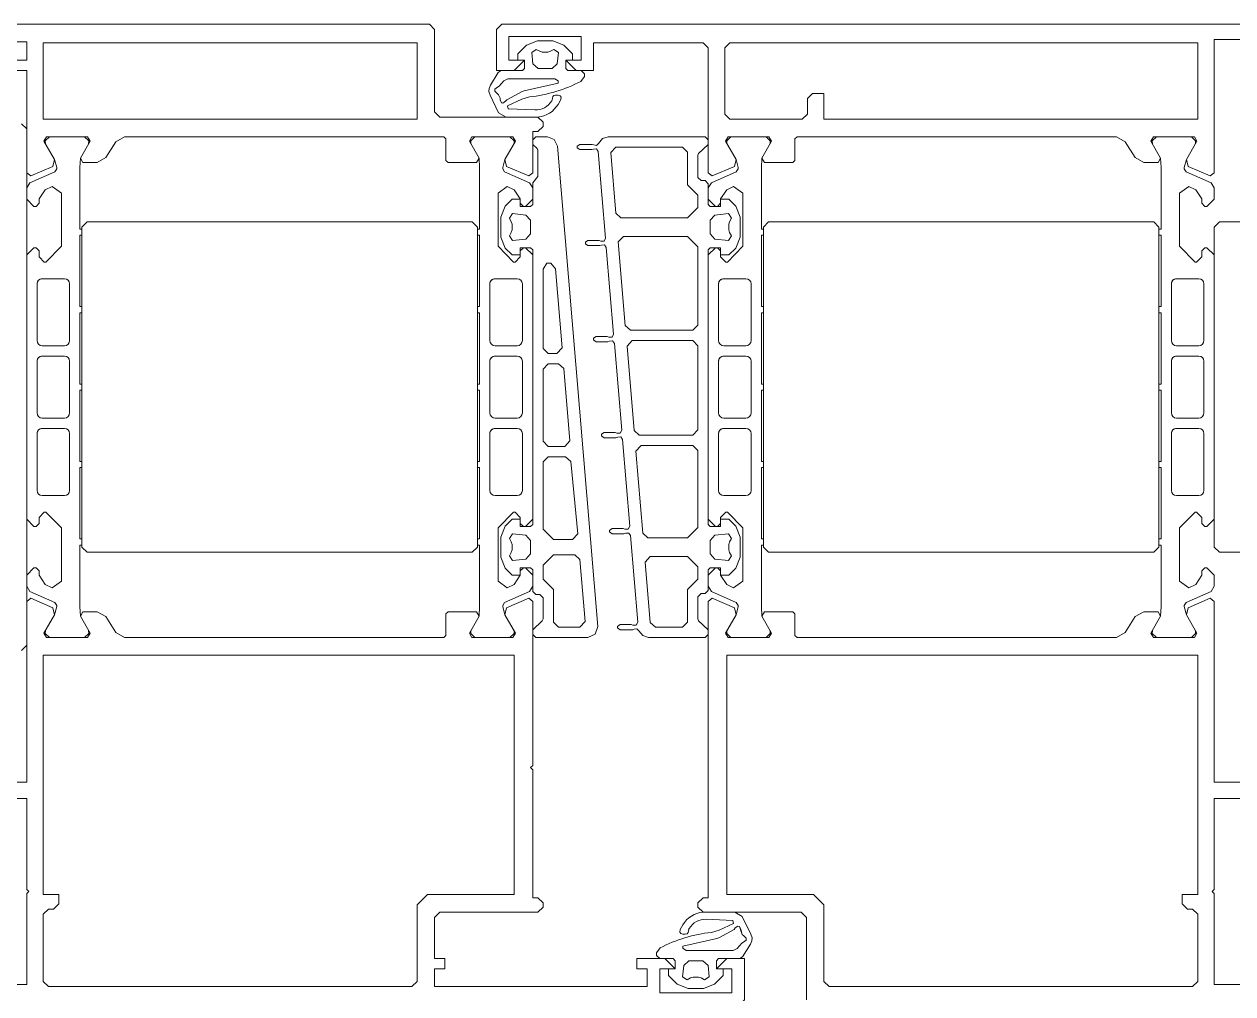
# Model space of a CAD drawing. Header units: metres. Extents: x 50 to 891, y -1294 to 247.
# Drawn here: x 302.116 to 302.702, y -1201.783 to -1201.314 of the extents above; entities that cross this region are included whole.
import ezdxf

# ---------------------------------------------------------------- set-up
doc = ezdxf.new("R2010")
doc.units = ezdxf.units.M
doc.layers.add('G-IMPT', color=8, linetype='Continuous', lineweight=9)
doc.layers.add('ПЛАН', color=8, linetype='Continuous')

# ---------------------------------------------------------------- blocks, each defined once
blk = doc.blocks.new('Aluprof_MB-104-Passive-AERO_E_Alu_Door-Sgl-Inward-Opening_ENG_R-00290rfa - ДНМО 24х11 п-7406279--1В')
at = {"layer": 'G-IMPT'}
for p, q in [((-496, 52.95), (-496.7, 53.65)), ((-479, 52.95), (-478.3, 53.65)), ((-541.35, 50.65), (-543.5, 50.65)), ((-499.65, 50.65), (-497.5, 50.65)), ((-475.35, 50.65), (-477.5, 50.65)), ((-433.65, 50.65), (-431.5, 50.65)), ((-544, 50.15), (-544, 44.65)), ((-540.85, 44.65), (-540.85, 50.15)), ((-500.15, 44.65), (-500.15, 50.15)), ((-497, 50.15), (-497, 44.65)), ((-478, 50.15), (-478, 44.65)), ((-474.85, 44.65), (-474.85, 50.15)), ((-434.15, 44.65), (-434.15, 50.15)), ((-431, 50.15), (-431, 44.65)), ((-543.5, 44.15), (-541.35, 44.15)), ((-497.5, 44.15), (-499.65, 44.15)), ((-477.5, 44.15), (-475.35, 44.15)), ((-431.5, 44.15), (-433.65, 44.15)), ((-544, 42.65), (-544, 37.65)), ((-541.35, 43.15), (-543.5, 43.15)), ((-540.85, 37.65), (-540.85, 42.65)), ((-500.15, 37.65), (-500.15, 42.65)), ((-499.65, 43.15), (-497.5, 43.15)), ((-497, 42.65), (-497, 37.65)), ((-478, 42.65), (-478, 37.65)), ((-475.35, 43.15), (-477.5, 43.15)), ((-474.85, 37.65), (-474.85, 42.65)), ((-434.15, 37.65), (-434.15, 42.65)), ((-433.65, 43.15), (-431.5, 43.15)), ((-431, 42.65), (-431, 37.65)), ((-543.5, 37.15), (-541.35, 37.15)), ((-497.5, 37.15), (-499.65, 37.15)), ((-477.5, 37.15), (-475.35, 37.15)), ((-431.5, 37.15), (-433.65, 37.15)), ((-544, 35.65), (-544, 30.15)), ((-541.35, 36.15), (-543.5, 36.15)), ((-540.85, 30.15), (-540.85, 35.65)), ((-500.15, 30.15), (-500.15, 35.65)), ((-499.65, 36.15), (-497.5, 36.15)), ((-497, 35.65), (-497, 30.15)), ((-478, 35.65), (-478, 30.15)), ((-475.35, 36.15), (-477.5, 36.15)), ((-474.85, 30.15), (-474.85, 35.65)), ((-434.15, 30.15), (-434.15, 35.65)), ((-433.65, 36.15), (-431.5, 36.15)), ((-431, 35.65), (-431, 30.15)), ((-543.5, 29.65), (-541.35, 29.65)), ((-497.5, 29.65), (-499.65, 29.65)), ((-477.5, 29.65), (-475.35, 29.65)), ((-431.5, 29.65), (-433.65, 29.65)), ((-496.7, 26.65), (-496, 27.35)), ((-478.3, 26.65), (-479, 27.35))]:
    blk.add_line(p, q, dxfattribs=at)
at = {"layer": 'G-IMPT', "flags": 128}
for points in [[(-548, 98), (-545, 98), (-545, 89.2), (-544.8, 89), (-545, 88.8), (-545, 80), (-548, 80)], [(-550, 78.4), (-545, 78.4), (-545, 60.91), (-544.62, 60.6), (-542.47, 61.52), (-542.31, 62.19), (-543.33, 63.97), (-543.08, 64.4), (-539.12, 64.4), (-538.87, 63.97), (-539.81, 62.33), (-539.56, 61.9), (-538.19, 61.9), (-537.33, 62.38), (-536.38, 63.92), (-535.53, 64.4), (-504.6, 64.4), (-504.4, 64.2), (-504.4, 62.1), (-504.2, 61.9), (-501.44, 61.9), (-501.19, 62.33), (-502.13, 63.97), (-501.88, 64.4), (-497.92, 64.4), (-497.67, 63.97), (-498.69, 62.19), (-498.53, 61.52), (-496.38, 60.6), (-496, 60.91), (-496, 89.6), (-495.5, 89.6), (-495, 90.1), (-495, 90.5), (-495.5, 91), (-505, 91), (-505.5, 91.5), (-505.5, 99.5)], [(-496.8, 96.5), (-496.8, 95.7), (-497, 95.5), (-499.5, 95.5), (-499.5, 99.5), (-499, 100), (-425, 100)], [(-427, 98), (-430, 98), (-430, 89.2), (-430.2, 89), (-430, 88.8), (-430, 80), (-427, 80)], [(-425, 78.4), (-430, 78.4), (-430, 15.15), (-429.5, 14.65)], [(-429.5, 65.65), (-430, 65.15)], [(-491.8, 95.5), (-492.8, 96.5), (-491.3, 96.5), (-491.3, 98.8), (-498.3, 98.8), (-498.3, 96.5), (-496.8, 96.5), (-497.8, 95.5)], [(-497.44, 96.5), (-497.44, 97.12), (-496.6, 97.96), (-495.54, 98.4), (-494.06, 98.4), (-493, 97.96), (-492.16, 97.12), (-492.16, 96.5)], [(-492.8, 96.5), (-492.8, 95.7), (-492.6, 95.5), (-489.1, 95.5), (-489.1, 96.5), (-490.1, 96.5), (-490.1, 98.2), (-469.5, 98.2), (-469.5, 96.5), (-470.5, 96.5), (-470.5, 95.5), (-469.5, 95.5), (-469.5, 91.5), (-470, 91), (-479.5, 91), (-480, 90.5), (-480, 90.1), (-479.5, 89.6), (-479, 89.6), (-479, 77.2), (-478.8, 77), (-479, 76.8), (-479, 60.91), (-478.62, 60.6), (-476.47, 61.52), (-476.31, 62.19), (-477.33, 63.97), (-477.08, 64.4), (-473.12, 64.4), (-472.87, 63.97), (-473.81, 62.33), (-473.56, 61.9), (-470.8, 61.9), (-470.6, 62.1), (-470.6, 64.2), (-470.4, 64.4), (-439.47, 64.4), (-438.62, 63.92), (-437.67, 62.38), (-436.81, 61.9), (-435.44, 61.9), (-435.19, 62.33), (-436.13, 63.97), (-435.88, 64.4), (-431.92, 64.4), (-431.67, 63.97), (-432.69, 62.19), (-432.53, 61.52), (-430.38, 60.6), (-430, 60.91)], [(-495.5, 91), (-498.56, 91), (-499.3, 91.42), (-500.13, 93.14), (-500.24, 93.47), (-500.22, 93.77), (-500.08, 94.09), (-499.33, 95.31), (-499.05, 95.5)], [(-491.3, 95.5), (-491, 95.2), (-491, 94.93), (-491.33, 94.46)], [(-499.14, 92.68), (-499.02, 92.38), (-498.88, 92.34), (-498.62, 92.53), (-498.51, 92.67), (-497.03, 93.47), (-496.83, 93.54), (-493.55, 94.3), (-493.55, 94.5), (-493.85, 94.7), (-498.41, 94.7), (-498.8, 94.52), (-499.24, 93.99), (-499.4, 93.9), (-499.66, 93.71), (-499.68, 93.51), (-499.45, 93.28), (-499.3, 93.15), (-499.14, 92.68), (-499.16, 92.83)], [(-496.3, 92.96), (-497.06, 92.74), (-498.45, 92.09), (-498.39, 91.8), (-495.8, 91.69)], [(-493.55, 92.23), (-493.29, 92.69), (-493.25, 92.92), (-493.33, 93.05), (-493.55, 93.14), (-493.78, 93.14), (-493.96, 93.09), (-494.05, 92.98), (-494.08, 92.8), (-494.16, 92.58), (-494.1, 92.68)], [(-543.19, 63.72), (-543.2, 64), (-542.8, 64.4)], [(-539.4, 64.4), (-539, 64), (-539.01, 63.72)], [(-501.6, 64.4), (-502, 64), (-501.99, 63.72)], [(-497.81, 63.72), (-497.8, 64), (-498.2, 64.4)], [(-496, 16.2), (-495.7, 15.9), (-486.32, 15.9), (-485.75, 16.08), (-485.38, 16.55), (-485.19, 16.74), (-484.93, 16.7), (-484.77, 16.65), (-483.57, 16.65), (-483.32, 16.82), (-483.32, 16.97), (-483.57, 17.15), (-484.72, 17.15), (-484.89, 17.1), (-485.18, 17.08), (-485.35, 17.32), (-486.06, 25.72), (-485.91, 26.01), (-485.59, 26), (-485.43, 25.95), (-484.35, 25.95), (-484.1, 26.12), (-484.1, 26.27), (-484.35, 26.45), (-485.5, 26.45), (-485.67, 26.4), (-485.96, 26.38), (-486.13, 26.62), (-486.84, 35.02), (-486.69, 35.31), (-486.37, 35.3), (-486.21, 35.25), (-485.13, 35.25), (-484.88, 35.42), (-484.88, 35.57), (-485.13, 35.75), (-486.28, 35.75), (-486.45, 35.7), (-486.74, 35.68), (-486.91, 35.92), (-487.62, 44.32), (-487.47, 44.61), (-487.15, 44.6), (-486.99, 44.55), (-485.91, 44.55), (-485.66, 44.72), (-485.66, 44.87), (-485.91, 45.05), (-487.06, 45.05), (-487.23, 45), (-487.52, 44.98), (-487.69, 45.22), (-488.4, 53.62), (-488.25, 53.91), (-487.93, 53.9), (-487.77, 53.85), (-486.69, 53.85), (-486.44, 54.02), (-486.44, 54.17), (-486.69, 54.35), (-487.84, 54.35), (-488.01, 54.3), (-488.31, 54.28), (-488.47, 54.52), (-489.18, 62.92), (-489.03, 63.21), (-488.71, 63.2), (-488.55, 63.15), (-487.47, 63.15), (-487.22, 63.32), (-487.22, 63.47), (-487.47, 63.65), (-488.69, 63.65), (-488.84, 63.6), (-489.1, 63.57), (-489.28, 63.75), (-489.65, 64.22), (-490.22, 64.4), (-495.7, 64.4), (-496, 64.1)], [(-479, 64.1), (-479.3, 64.4), (-484.33, 64.4), (-485.05, 64.08), (-485.31, 63.32), (-481.41, 16.82), (-481.09, 16.16), (-480.43, 15.9), (-479.3, 15.9), (-479, 16.2)], [(-477.19, 63.72), (-477.2, 64), (-476.8, 64.4)], [(-473.4, 64.4), (-473, 64), (-473.01, 63.72)], [(-435.6, 64.4), (-436, 64), (-435.99, 63.72)], [(-431.81, 63.72), (-431.8, 64), (-432.2, 64.4)], [(-496, 63.65), (-495.07, 62.77), (-495, 62.6), (-495, 60.45), (-495.3, 60.15), (-495.7, 60.15), (-496, 59.85), (-496, 57.85), (-496.2, 57.65), (-497.2, 57.65), (-497.2, 58.35), (-497.99, 58.35), (-498.66, 57.68), (-499.1, 56.62), (-499.1, 54.68), (-498.66, 53.62), (-497.99, 52.95), (-497.2, 52.95), (-497.2, 53.65), (-496.2, 53.65), (-496, 53.45), (-496, 26.85), (-496.2, 26.65), (-497.2, 26.65), (-497.2, 27.35), (-497.99, 27.35), (-498.66, 26.68), (-499.1, 25.62), (-499.1, 23.68), (-498.66, 22.62), (-497.99, 21.95), (-497.2, 21.95), (-497.2, 22.65), (-496.2, 22.65), (-496, 22.45), (-496, 20.45), (-495.7, 20.15), (-495.3, 20.15), (-495, 19.85), (-495, 17.7), (-495.07, 17.53), (-496, 16.65)], [(-479, 16.65), (-479.43, 17.03), (-479.5, 17.2), (-479.5, 19.75), (-479, 20.35), (-479, 22.45), (-478.8, 22.65), (-477.8, 22.65), (-477.8, 21.95), (-477.01, 21.95), (-476.34, 22.62), (-475.9, 23.68), (-475.9, 25.62), (-476.34, 26.68), (-477.01, 27.35), (-477.8, 27.35), (-477.8, 26.65), (-478.8, 26.65), (-479, 26.85), (-479, 53.45), (-478.8, 53.65), (-477.8, 53.65), (-477.8, 52.95), (-477.01, 52.95), (-476.34, 53.62), (-475.9, 54.68), (-475.9, 56.62), (-476.34, 57.68), (-477.01, 58.35), (-477.8, 58.35), (-477.8, 57.65), (-478.8, 57.65), (-479, 57.85), (-479, 59.95), (-479.3, 60.25), (-479.7, 60.25), (-480, 60.55), (-480, 62.6), (-479.93, 62.77), (-479, 63.65)], [(-545, 52.95), (-544.3, 53.65), (-544.1, 53.65), (-543.8, 53.35), (-543.8, 52.77), (-543.3, 52.25), (-543.15, 52.25), (-541.65, 53.79), (-541.65, 58.94), (-542.54, 59.58), (-543.21, 59.27), (-543.8, 58.37), (-543.8, 57.95), (-544.1, 57.65), (-544.3, 57.65), (-545, 58.35), (-545, 59.44), (-544.69, 59.94), (-542.28, 61.01), (-542.1, 61.29), (-542.1, 61.41), (-542.31, 62.19)], [(-539.81, 62.33), (-539.85, 61.41), (-539.85, 55.45), (-539.65, 55.45)], [(-501.19, 62.33), (-501.15, 61.41), (-501.15, 55.45), (-501.35, 55.45)], [(-496.7, 57.65), (-496, 58.35), (-496, 59.44), (-496.31, 59.94), (-498.72, 61.01), (-498.9, 61.29), (-498.9, 61.41), (-498.69, 62.19)], [(-478.3, 57.65), (-479, 58.35), (-479, 59.44), (-478.69, 59.94), (-476.28, 61.01), (-476.1, 61.29), (-476.1, 61.41), (-476.31, 62.19)], [(-473.81, 62.33), (-473.85, 61.41), (-473.85, 55.45), (-473.65, 55.45)], [(-435.19, 62.33), (-435.15, 61.41), (-435.15, 55.45), (-435.35, 55.45)], [(-430, 52.95), (-430.7, 53.65), (-430.9, 53.65), (-431.2, 53.35), (-431.2, 52.77), (-431.7, 52.25), (-431.85, 52.25), (-433.35, 53.79), (-433.35, 58.94), (-432.46, 59.58), (-431.79, 59.27), (-431.2, 58.37), (-431.2, 57.95), (-430.9, 57.65), (-430.7, 57.65), (-430, 58.35), (-430, 59.44), (-430.31, 59.94), (-432.72, 61.01), (-432.9, 61.29), (-432.9, 61.41), (-432.69, 62.19)], [(-496.9, 53.65), (-497.2, 53.35), (-497.2, 52.77), (-497.7, 52.25), (-497.85, 52.25), (-499.35, 53.79), (-499.35, 58.94), (-498.46, 59.58), (-497.79, 59.27), (-497.2, 58.37), (-497.2, 57.95), (-496.9, 57.65)], [(-478.1, 53.65), (-477.8, 53.35), (-477.8, 52.77), (-477.3, 52.25), (-477.15, 52.25), (-475.65, 53.79), (-475.65, 58.94), (-476.54, 59.58), (-477.21, 59.27), (-477.8, 58.37), (-477.8, 57.95), (-478.1, 57.65)], [(-539.65, 54.85), (-539.85, 54.85), (-539.85, 47.95), (-539.65, 47.95)], [(-501.35, 54.85), (-501.15, 54.85), (-501.15, 47.95), (-501.35, 47.95)], [(-473.65, 54.85), (-473.85, 54.85), (-473.85, 47.95), (-473.65, 47.95)], [(-435.35, 54.85), (-435.15, 54.85), (-435.15, 47.95), (-435.35, 47.95)], [(-539.65, 47.35), (-539.85, 47.35), (-539.85, 40.45), (-539.65, 40.45)], [(-501.35, 47.35), (-501.15, 47.35), (-501.15, 40.45), (-501.35, 40.45)], [(-473.65, 47.35), (-473.85, 47.35), (-473.85, 40.45), (-473.65, 40.45)], [(-435.35, 47.35), (-435.15, 47.35), (-435.15, 40.45), (-435.35, 40.45)], [(-539.65, 39.85), (-539.85, 39.85), (-539.85, 32.95), (-539.65, 32.95)], [(-501.35, 39.85), (-501.15, 39.85), (-501.15, 32.95), (-501.35, 32.95)], [(-473.65, 39.85), (-473.85, 39.85), (-473.85, 32.95), (-473.65, 32.95)], [(-435.35, 39.85), (-435.15, 39.85), (-435.15, 32.95), (-435.35, 32.95)], [(-539.65, 32.35), (-539.85, 32.35), (-539.85, 25.45), (-539.65, 25.45)], [(-501.35, 32.35), (-501.15, 32.35), (-501.15, 25.45), (-501.35, 25.45)], [(-473.65, 32.35), (-473.85, 32.35), (-473.85, 25.45), (-473.65, 25.45)], [(-435.35, 32.35), (-435.15, 32.35), (-435.15, 25.45), (-435.35, 25.45)], [(-542.31, 18.11), (-542.1, 18.89), (-542.1, 19.01), (-542.28, 19.29), (-544.69, 20.36), (-545, 20.86), (-545, 21.95), (-544.3, 22.65), (-544.1, 22.65), (-543.8, 22.35), (-543.8, 21.93), (-543.21, 21.03), (-542.54, 20.72), (-541.65, 21.36), (-541.65, 26.51), (-543.15, 28.05), (-543.3, 28.05), (-543.8, 27.53), (-543.8, 26.95), (-544.1, 26.65), (-544.3, 26.65), (-545, 27.35)], [(-496.9, 22.65), (-497.2, 22.35), (-497.2, 21.93), (-497.79, 21.03), (-498.46, 20.72), (-499.35, 21.36), (-499.35, 26.51), (-497.85, 28.05), (-497.7, 28.05), (-497.2, 27.53), (-497.2, 26.95), (-496.9, 26.65)], [(-478.1, 22.65), (-477.8, 22.35), (-477.8, 21.93), (-477.21, 21.03), (-476.54, 20.72), (-475.65, 21.36), (-475.65, 26.51), (-477.15, 28.05), (-477.3, 28.05), (-477.8, 27.53), (-477.8, 26.95), (-478.1, 26.65)], [(-432.69, 18.11), (-432.9, 18.89), (-432.9, 19.01), (-432.72, 19.29), (-430.31, 20.36), (-430, 20.86), (-430, 21.95), (-430.7, 22.65), (-430.9, 22.65), (-431.2, 22.35), (-431.2, 21.93), (-431.79, 21.03), (-432.46, 20.72), (-433.35, 21.36), (-433.35, 26.51), (-431.85, 28.05), (-431.7, 28.05), (-431.2, 27.53), (-431.2, 26.95), (-430.9, 26.65), (-430.7, 26.65), (-430, 27.35)], [(-539.65, 24.85), (-539.85, 24.85), (-539.85, 18.89), (-539.81, 17.97)], [(-501.35, 24.85), (-501.15, 24.85), (-501.15, 18.89), (-501.19, 17.97)], [(-473.65, 24.85), (-473.85, 24.85), (-473.85, 18.89), (-473.81, 17.97)], [(-435.35, 24.85), (-435.15, 24.85), (-435.15, 18.89), (-435.19, 17.97)], [(-498.69, 18.11), (-498.9, 18.89), (-498.9, 19.01), (-498.72, 19.29), (-496.31, 20.36), (-496, 20.86), (-496, 21.95), (-496.7, 22.65)], [(-476.31, 18.11), (-476.1, 18.89), (-476.1, 19.01), (-476.28, 19.29), (-478.69, 20.36), (-479, 20.86), (-479, 21.95), (-478.3, 22.65)], [(-482.2, 8.5), (-482.2, 9.3), (-482.4, 9.5), (-484.9, 9.5), (-484.9, 6.8), (-495.5, 6.8), (-496, 7.3), (-496, 19.39), (-496.38, 19.7), (-498.53, 18.78), (-498.69, 18.11), (-497.67, 16.33), (-497.92, 15.9), (-501.88, 15.9), (-502.13, 16.33), (-501.19, 17.97), (-501.44, 18.4), (-504.2, 18.4), (-504.4, 18.2), (-504.4, 16.1), (-504.6, 15.9), (-535.53, 15.9), (-536.38, 16.38), (-537.33, 17.92), (-538.19, 18.4), (-539.56, 18.4), (-539.81, 17.97), (-538.87, 16.33), (-539.12, 15.9), (-543.08, 15.9), (-543.33, 16.33), (-542.31, 18.11), (-542.47, 18.78), (-544.62, 19.7), (-545, 19.39), (-545, 6.5), (-548, 6.5)], [(-550, 5), (-476, 5), (-475.5, 5.5), (-475.5, 9.5), (-478, 9.5), (-478.2, 9.3), (-478.2, 8.5)], [(-404.4, 6.7), (-430, 6.7), (-430, 8.5), (-429, 8.5)], [(-429, 9.5), (-430, 9.5), (-430, 19.39), (-430.38, 19.7), (-432.53, 18.78), (-432.69, 18.11), (-431.67, 16.33), (-431.92, 15.9), (-435.88, 15.9), (-436.13, 16.33), (-435.19, 17.97), (-435.44, 18.4), (-436.81, 18.4), (-437.67, 17.92), (-438.62, 16.38), (-439.47, 15.9), (-470.4, 15.9), (-470.6, 16.1), (-470.6, 18.2), (-470.8, 18.4), (-473.56, 18.4), (-473.81, 17.97), (-472.87, 16.33), (-473.12, 15.9), (-477.08, 15.9), (-477.33, 16.33), (-476.31, 18.11), (-476.47, 18.78), (-478.62, 19.7), (-479, 19.39), (-479, 15.4), (-479.5, 15.4), (-480, 14.9), (-480, 14.5), (-479.5, 14), (-470, 14), (-469.5, 13.5), (-469.5, 5.5), (-469, 5), (-395.5, 5)], [(-542.8, 15.9), (-543.2, 16.3), (-543.19, 16.58)], [(-539.01, 16.58), (-539, 16.3), (-539.4, 15.9)], [(-501.99, 16.58), (-502, 16.3), (-501.6, 15.9)], [(-498.2, 15.9), (-497.8, 16.3), (-497.81, 16.58)], [(-476.8, 15.9), (-477.2, 16.3), (-477.19, 16.58)], [(-473.01, 16.58), (-473, 16.3), (-473.4, 15.9)], [(-435.99, 16.58), (-436, 16.3), (-435.6, 15.9)], [(-432.2, 15.9), (-431.8, 16.3), (-431.81, 16.58)], [(-479.5, 14), (-476.44, 14), (-475.7, 13.58), (-474.87, 11.86), (-474.76, 11.53), (-474.78, 11.23), (-474.92, 10.91), (-475.67, 9.69), (-475.95, 9.5)], [(-478.7, 12.04), (-477.94, 12.26), (-476.55, 12.91), (-476.61, 13.2), (-479.2, 13.31)], [(-480.84, 12.42), (-480.9, 12.32), (-480.92, 12.2), (-480.95, 12.02), (-481.04, 11.91), (-481.22, 11.86), (-481.45, 11.86), (-481.67, 11.95), (-481.75, 12.08), (-481.71, 12.31), (-481.45, 12.77)], [(-483.7, 9.5), (-484, 9.8), (-484, 10.07), (-483.67, 10.54)], [(-477.2, 9.5), (-478.2, 8.5), (-476.7, 8.5), (-476.7, 6.2), (-483.7, 6.2), (-483.7, 8.5), (-482.2, 8.5), (-483.2, 9.5)], [(-477.56, 8.5), (-477.56, 7.88), (-478.4, 7.04), (-479.46, 6.6), (-480.94, 6.6), (-482, 7.04), (-482.84, 7.88), (-482.84, 8.5)]]:
    blk.add_lwpolyline(points, dxfattribs=at)
for points in [[(-507.2, 97.7), (-507.2, 90.3), (-506.2, 89.3), (-497.8, 89.3), (-497.8, 66.1), (-543.4, 66.1), (-543.4, 89.3), (-541.9, 89.3), (-541.9, 90.2), (-542.4, 90.7), (-542.9, 90.7), (-543.4, 91.2), (-543.4, 97.7), (-542.9, 98.2), (-507.7, 98.2)], [(-495.48, 95.7), (-495.98, 96.15), (-496.1, 97.27), (-495.65, 97.56), (-495.32, 97.37), (-495.07, 97.3), (-494.53, 97.3), (-494.28, 97.37), (-493.95, 97.56), (-493.5, 97.27), (-493.62, 96.15), (-494.12, 95.7)], [(-467.8, 97.7), (-467.8, 90.3), (-468.8, 89.3), (-477.2, 89.3), (-477.2, 66.1), (-431.6, 66.1), (-431.6, 89.3), (-433.1, 89.3), (-433.1, 90.2), (-432.6, 90.7), (-432.1, 90.7), (-431.6, 91.2), (-431.6, 97.7), (-432.1, 98.2), (-467.3, 98.2)], [(-493.5, 63.4), (-494, 62.9), (-494, 59.75), (-495, 58.75), (-495, 57.55), (-494, 56.55), (-490.39, 56.55), (-489.89, 57.09), (-490.39, 62.94), (-490.88, 63.4)], [(-481, 56.4), (-480, 57.4), (-480, 58.75), (-481, 59.75), (-481, 62.9), (-481.5, 63.4), (-483.57, 63.4), (-484.07, 62.86), (-483.56, 56.86), (-483.07, 56.4)], [(-496.2, 56.31), (-496.65, 56.81), (-497.97, 56.95), (-498.26, 56.5), (-498.07, 56.17), (-498, 55.92), (-498, 55.38), (-498.07, 55.13), (-498.26, 54.8), (-497.97, 54.35), (-496.65, 54.49), (-496.2, 54.99)], [(-478.8, 56.31), (-478.35, 56.81), (-477.03, 56.95), (-476.74, 56.5), (-476.93, 56.17), (-477, 55.92), (-477, 55.38), (-476.93, 55.13), (-476.74, 54.8), (-477.03, 54.35), (-478.35, 54.49), (-478.8, 54.99)], [(-549.5, 24.15), (-545.5, 24.15), (-545, 24.65), (-545, 55.65), (-545.5, 56.15), (-549.5, 56.15), (-550, 55.65), (-550, 24.65)], [(-501.85, 56.15), (-539.15, 56.15), (-539.65, 55.65), (-539.65, 24.65), (-539.15, 24.15), (-501.85, 24.15), (-501.35, 24.65), (-501.35, 55.65)], [(-473.15, 24.15), (-435.85, 24.15), (-435.35, 24.65), (-435.35, 55.65), (-435.85, 56.15), (-473.15, 56.15), (-473.65, 55.65), (-473.65, 24.65)], [(-494, 54.75), (-495, 53.75), (-495, 46.3), (-494.5, 45.8), (-489.49, 45.8), (-488.99, 46.34), (-489.66, 54.29), (-490.16, 54.75)], [(-480.5, 46.9), (-480, 47.4), (-480, 53.9), (-481, 54.9), (-482.86, 54.9), (-483.36, 54.36), (-482.68, 47.36), (-482.18, 46.9)], [(-480.5, 37.9), (-480, 38.4), (-480, 45.4), (-480.5, 45.9), (-482.1, 45.9), (-482.6, 45.36), (-482.01, 38.36), (-481.51, 37.9)], [(-494.5, 44.8), (-495, 44.3), (-495, 36.15), (-494.5, 35.65), (-488.64, 35.65), (-488.14, 36.19), (-488.82, 44.34), (-489.32, 44.8)], [(-480.77, 28.13), (-480.37, 28.13), (-480, 28.73), (-480, 36.4), (-480.5, 36.9), (-481.34, 36.9), (-481.84, 36.36), (-481.2, 28.68)], [(-494.5, 34.65), (-495, 34.15), (-495, 26.55), (-494, 25.55), (-487.79, 25.55), (-487.29, 26.09), (-487.97, 34.19), (-488.47, 34.65)], [(-496.2, 23.99), (-496.65, 23.49), (-497.97, 23.35), (-498.26, 23.8), (-498.07, 24.13), (-498, 24.38), (-498, 24.92), (-498.07, 25.17), (-498.26, 25.5), (-497.97, 25.95), (-496.65, 25.81), (-496.2, 25.31)], [(-478.8, 23.99), (-478.35, 23.49), (-477.03, 23.35), (-476.74, 23.8), (-476.93, 24.13), (-477, 24.38), (-477, 24.92), (-476.93, 25.17), (-476.74, 25.5), (-477.03, 25.95), (-478.35, 25.81), (-478.8, 25.31)], [(-494, 23.75), (-495, 22.75), (-495, 21.55), (-494, 20.55), (-494, 17.4), (-493.5, 16.9), (-487.06, 16.9), (-486.56, 17.44), (-487.06, 23.29), (-487.55, 23.75)], [(-498.1, 6.8), (-543.4, 6.8), (-543.4, 14.2), (-507.2, 14.2), (-507.2, 11.7), (-506.1, 11.7), (-505.6, 12.2), (-505.6, 13.7), (-505.1, 14.2), (-498.1, 14.2), (-497.6, 13.7), (-497.6, 7.3)], [(-431.6, 6.8), (-467.8, 6.8), (-467.8, 14.2), (-431.6, 14.2)], [(-475.86, 12.32), (-475.84, 12.17), (-475.7, 11.85), (-475.55, 11.72), (-475.32, 11.49), (-475.34, 11.29), (-475.6, 11.1), (-475.76, 11.01), (-476.2, 10.48), (-476.59, 10.3), (-481.15, 10.3), (-481.45, 10.5), (-481.45, 10.7), (-478.17, 11.46), (-477.97, 11.53), (-476.49, 12.33), (-476.38, 12.47), (-476.12, 12.66), (-475.98, 12.62)], [(-479.52, 9.3), (-479.02, 8.85), (-478.9, 7.73), (-479.35, 7.44), (-479.68, 7.63), (-479.93, 7.7), (-480.47, 7.7), (-480.72, 7.63), (-481.05, 7.44), (-481.5, 7.73), (-481.38, 8.85), (-480.88, 9.3)]]:
    blk.add_lwpolyline(points, close=True, dxfattribs=at)
at = {"layer": 'G-IMPT'}
for centre, radius, start, end in [((-497.86, 107.04), 14.17, 276.3166, 297.4274), ((-495.72, 93.49), 1.8, 267.4287, 329.9287), ((-495.72, 93.51), 2.52, 275.1129, 329.6239), ((-543.5, 50.15), 0.5, 90, 180), ((-541.35, 50.15), 0.5, 0, 90), ((-499.65, 50.15), 0.5, 90, 180), ((-497.5, 50.15), 0.5, 0, 90), ((-477.5, 50.15), 0.5, 90, 180), ((-475.35, 50.15), 0.5, 360, 90), ((-433.65, 50.15), 0.5, 90, 180), ((-431.5, 50.15), 0.5, 360, 90), ((-543.5, 44.65), 0.5, 180, 270), ((-541.35, 44.65), 0.5, 270, 0), ((-499.65, 44.65), 0.5, 180, 270), ((-497.5, 44.65), 0.5, 270, 0), ((-477.5, 44.65), 0.5, 180, 270), ((-475.35, 44.65), 0.5, 270, 360), ((-433.65, 44.65), 0.5, 180, 270), ((-431.5, 44.65), 0.5, 270, 360), ((-543.5, 42.65), 0.5, 90, 180), ((-541.35, 42.65), 0.5, 0, 90), ((-499.65, 42.65), 0.5, 90, 180), ((-497.5, 42.65), 0.5, 0, 90), ((-477.5, 42.65), 0.5, 90, 180), ((-475.35, 42.65), 0.5, 0, 90), ((-433.65, 42.65), 0.5, 90, 180), ((-431.5, 42.65), 0.5, 0, 90), ((-543.5, 37.65), 0.5, 180, 270), ((-541.35, 37.65), 0.5, 270, 360), ((-499.65, 37.65), 0.5, 180, 270), ((-497.5, 37.65), 0.5, 270, 360), ((-477.5, 37.65), 0.5, 180, 270), ((-475.35, 37.65), 0.5, 270, 0), ((-433.65, 37.65), 0.5, 180, 270), ((-431.5, 37.65), 0.5, 270, 0), ((-543.5, 35.65), 0.5, 90, 180), ((-541.35, 35.65), 0.5, 360, 90), ((-499.65, 35.65), 0.5, 90, 180), ((-497.5, 35.65), 0.5, 0, 90), ((-477.5, 35.65), 0.5, 90, 180), ((-475.35, 35.65), 0.5, 0, 90), ((-433.65, 35.65), 0.5, 90, 180), ((-431.5, 35.65), 0.5, 0, 90), ((-543.5, 30.15), 0.5, 180, 270), ((-541.35, 30.15), 0.5, 270, 0), ((-499.65, 30.15), 0.5, 180, 270), ((-497.5, 30.15), 0.5, 270, 360), ((-477.5, 30.15), 0.5, 180, 270), ((-475.35, 30.15), 0.5, 270, 0), ((-433.65, 30.15), 0.5, 180, 270), ((-431.5, 30.15), 0.5, 270, 0), ((-479.28, 11.49), 2.52, 95.1129, 149.6239), ((-479.28, 11.51), 1.8, 87.4287, 149.9287), ((-477.14, -2.04), 14.17, 96.3166, 117.4274)]:
    blk.add_arc(centre, radius, start, end, dxfattribs=at)
blk = doc.blocks.new('Aluprof_MB-104-Passive-AERO_E_Alu_Door-Sgl-Inward-Opening_ENG_R-00290rfa - ДНМО 24х11 п-7406279--1Г')
at = {"layer": 'G-IMPT'}
for p, q in [((-496, 52.95), (-496.7, 53.65)), ((-479, 52.95), (-478.3, 53.65)), ((-541.35, 50.65), (-543.5, 50.65)), ((-499.65, 50.65), (-497.5, 50.65)), ((-475.35, 50.65), (-477.5, 50.65)), ((-433.65, 50.65), (-431.5, 50.65)), ((-544, 50.15), (-544, 44.65)), ((-540.85, 44.65), (-540.85, 50.15)), ((-500.15, 44.65), (-500.15, 50.15)), ((-497, 50.15), (-497, 44.65)), ((-478, 50.15), (-478, 44.65)), ((-474.85, 44.65), (-474.85, 50.15)), ((-434.15, 44.65), (-434.15, 50.15)), ((-431, 50.15), (-431, 44.65)), ((-543.5, 44.15), (-541.35, 44.15)), ((-497.5, 44.15), (-499.65, 44.15)), ((-477.5, 44.15), (-475.35, 44.15)), ((-431.5, 44.15), (-433.65, 44.15)), ((-544, 42.65), (-544, 37.65)), ((-541.35, 43.15), (-543.5, 43.15)), ((-540.85, 37.65), (-540.85, 42.65)), ((-500.15, 37.65), (-500.15, 42.65)), ((-499.65, 43.15), (-497.5, 43.15)), ((-497, 42.65), (-497, 37.65)), ((-478, 42.65), (-478, 37.65)), ((-475.35, 43.15), (-477.5, 43.15)), ((-474.85, 37.65), (-474.85, 42.65)), ((-434.15, 37.65), (-434.15, 42.65)), ((-433.65, 43.15), (-431.5, 43.15)), ((-431, 42.65), (-431, 37.65)), ((-543.5, 37.15), (-541.35, 37.15)), ((-497.5, 37.15), (-499.65, 37.15)), ((-477.5, 37.15), (-475.35, 37.15)), ((-431.5, 37.15), (-433.65, 37.15)), ((-544, 35.65), (-544, 30.15)), ((-541.35, 36.15), (-543.5, 36.15)), ((-540.85, 30.15), (-540.85, 35.65)), ((-500.15, 30.15), (-500.15, 35.65)), ((-499.65, 36.15), (-497.5, 36.15)), ((-497, 35.65), (-497, 30.15)), ((-478, 35.65), (-478, 30.15)), ((-475.35, 36.15), (-477.5, 36.15)), ((-474.85, 30.15), (-474.85, 35.65)), ((-434.15, 30.15), (-434.15, 35.65)), ((-433.65, 36.15), (-431.5, 36.15)), ((-431, 35.65), (-431, 30.15)), ((-543.5, 29.65), (-541.35, 29.65)), ((-497.5, 29.65), (-499.65, 29.65)), ((-477.5, 29.65), (-475.35, 29.65)), ((-431.5, 29.65), (-433.65, 29.65)), ((-496.7, 26.65), (-496, 27.35)), ((-478.3, 26.65), (-479, 27.35))]:
    blk.add_line(p, q, dxfattribs=at)
at = {"layer": 'G-IMPT', "flags": 128}
for points in [[(-548, 98), (-545, 98), (-545, 89.2), (-544.8, 89), (-545, 88.8), (-545, 80), (-548, 80)], [(-550, 78.4), (-545, 78.4), (-545, 60.91), (-544.62, 60.6), (-542.47, 61.52), (-542.31, 62.19), (-543.33, 63.97), (-543.08, 64.4), (-539.12, 64.4), (-538.87, 63.97), (-539.81, 62.33), (-539.56, 61.9), (-538.19, 61.9), (-537.33, 62.38), (-536.38, 63.92), (-535.53, 64.4), (-504.6, 64.4), (-504.4, 64.2), (-504.4, 62.1), (-504.2, 61.9), (-501.44, 61.9), (-501.19, 62.33), (-502.13, 63.97), (-501.88, 64.4), (-497.92, 64.4), (-497.67, 63.97), (-498.69, 62.19), (-498.53, 61.52), (-496.38, 60.6), (-496, 60.91), (-496, 89.6), (-495.5, 89.6), (-495, 90.1), (-495, 90.5), (-495.5, 91), (-505, 91), (-505.5, 91.5), (-505.5, 99.5)], [(-496.8, 96.5), (-496.8, 95.7), (-497, 95.5), (-499.5, 95.5), (-499.5, 99.5), (-499, 100), (-425, 100)], [(-427, 98), (-430, 98), (-430, 89.2), (-430.2, 89), (-430, 88.8), (-430, 80), (-427, 80)], [(-425, 78.4), (-430, 78.4), (-430, 15.15), (-429.5, 14.65)], [(-429.5, 65.65), (-430, 65.15)], [(-491.8, 95.5), (-492.8, 96.5), (-491.3, 96.5), (-491.3, 98.8), (-498.3, 98.8), (-498.3, 96.5), (-496.8, 96.5), (-497.8, 95.5)], [(-497.44, 96.5), (-497.44, 97.12), (-496.6, 97.96), (-495.54, 98.4), (-494.06, 98.4), (-493, 97.96), (-492.16, 97.12), (-492.16, 96.5)], [(-492.8, 96.5), (-492.8, 95.7), (-492.6, 95.5), (-489.1, 95.5), (-489.1, 96.5), (-490.1, 96.5), (-490.1, 98.2), (-469.5, 98.2), (-469.5, 96.5), (-470.5, 96.5), (-470.5, 95.5), (-469.5, 95.5), (-469.5, 91.5), (-470, 91), (-479.5, 91), (-480, 90.5), (-480, 90.1), (-479.5, 89.6), (-479, 89.6), (-479, 77.2), (-478.8, 77), (-479, 76.8), (-479, 60.91), (-478.62, 60.6), (-476.47, 61.52), (-476.31, 62.19), (-477.33, 63.97), (-477.08, 64.4), (-473.12, 64.4), (-472.87, 63.97), (-473.81, 62.33), (-473.56, 61.9), (-470.8, 61.9), (-470.6, 62.1), (-470.6, 64.2), (-470.4, 64.4), (-439.47, 64.4), (-438.62, 63.92), (-437.67, 62.38), (-436.81, 61.9), (-435.44, 61.9), (-435.19, 62.33), (-436.13, 63.97), (-435.88, 64.4), (-431.92, 64.4), (-431.67, 63.97), (-432.69, 62.19), (-432.53, 61.52), (-430.38, 60.6), (-430, 60.91)], [(-495.5, 91), (-498.56, 91), (-499.3, 91.42), (-500.13, 93.14), (-500.24, 93.47), (-500.22, 93.77), (-500.08, 94.09), (-499.33, 95.31), (-499.05, 95.5)], [(-491.3, 95.5), (-491, 95.2), (-491, 94.93), (-491.33, 94.46)], [(-499.14, 92.68), (-499.02, 92.38), (-498.88, 92.34), (-498.62, 92.53), (-498.51, 92.67), (-497.03, 93.47), (-496.83, 93.54), (-493.55, 94.3), (-493.55, 94.5), (-493.85, 94.7), (-498.41, 94.7), (-498.8, 94.52), (-499.24, 93.99), (-499.4, 93.9), (-499.66, 93.71), (-499.68, 93.51), (-499.45, 93.28), (-499.3, 93.15), (-499.14, 92.68), (-499.16, 92.83)], [(-496.3, 92.96), (-497.06, 92.74), (-498.45, 92.09), (-498.39, 91.8), (-495.8, 91.69)], [(-493.55, 92.23), (-493.29, 92.69), (-493.25, 92.92), (-493.33, 93.05), (-493.55, 93.14), (-493.78, 93.14), (-493.96, 93.09), (-494.05, 92.98), (-494.08, 92.8), (-494.16, 92.58), (-494.1, 92.68)], [(-543.19, 63.72), (-543.2, 64), (-542.8, 64.4)], [(-539.4, 64.4), (-539, 64), (-539.01, 63.72)], [(-501.6, 64.4), (-502, 64), (-501.99, 63.72)], [(-497.81, 63.72), (-497.8, 64), (-498.2, 64.4)], [(-496, 16.2), (-495.7, 15.9), (-486.32, 15.9), (-485.75, 16.08), (-485.38, 16.55), (-485.19, 16.74), (-484.93, 16.7), (-484.77, 16.65), (-483.57, 16.65), (-483.32, 16.82), (-483.32, 16.97), (-483.57, 17.15), (-484.72, 17.15), (-484.89, 17.1), (-485.18, 17.08), (-485.35, 17.32), (-486.06, 25.72), (-485.91, 26.01), (-485.59, 26), (-485.43, 25.95), (-484.35, 25.95), (-484.1, 26.12), (-484.1, 26.27), (-484.35, 26.45), (-485.5, 26.45), (-485.67, 26.4), (-485.96, 26.38), (-486.13, 26.62), (-486.84, 35.02), (-486.69, 35.31), (-486.37, 35.3), (-486.21, 35.25), (-485.13, 35.25), (-484.88, 35.42), (-484.88, 35.57), (-485.13, 35.75), (-486.28, 35.75), (-486.45, 35.7), (-486.74, 35.68), (-486.91, 35.92), (-487.62, 44.32), (-487.47, 44.61), (-487.15, 44.6), (-486.99, 44.55), (-485.91, 44.55), (-485.66, 44.72), (-485.66, 44.87), (-485.91, 45.05), (-487.06, 45.05), (-487.23, 45), (-487.52, 44.98), (-487.69, 45.22), (-488.4, 53.62), (-488.25, 53.91), (-487.93, 53.9), (-487.77, 53.85), (-486.69, 53.85), (-486.44, 54.02), (-486.44, 54.17), (-486.69, 54.35), (-487.84, 54.35), (-488.01, 54.3), (-488.31, 54.28), (-488.47, 54.52), (-489.18, 62.92), (-489.03, 63.21), (-488.71, 63.2), (-488.55, 63.15), (-487.47, 63.15), (-487.22, 63.32), (-487.22, 63.47), (-487.47, 63.65), (-488.69, 63.65), (-488.84, 63.6), (-489.1, 63.57), (-489.28, 63.75), (-489.65, 64.22), (-490.22, 64.4), (-495.7, 64.4), (-496, 64.1)], [(-479, 64.1), (-479.3, 64.4), (-484.33, 64.4), (-485.05, 64.08), (-485.31, 63.32), (-481.41, 16.82), (-481.09, 16.16), (-480.43, 15.9), (-479.3, 15.9), (-479, 16.2)], [(-477.19, 63.72), (-477.2, 64), (-476.8, 64.4)], [(-473.4, 64.4), (-473, 64), (-473.01, 63.72)], [(-435.6, 64.4), (-436, 64), (-435.99, 63.72)], [(-431.81, 63.72), (-431.8, 64), (-432.2, 64.4)], [(-496, 63.65), (-495.07, 62.77), (-495, 62.6), (-495, 60.45), (-495.3, 60.15), (-495.7, 60.15), (-496, 59.85), (-496, 57.85), (-496.2, 57.65), (-497.2, 57.65), (-497.2, 58.35), (-497.99, 58.35), (-498.66, 57.68), (-499.1, 56.62), (-499.1, 54.68), (-498.66, 53.62), (-497.99, 52.95), (-497.2, 52.95), (-497.2, 53.65), (-496.2, 53.65), (-496, 53.45), (-496, 26.85), (-496.2, 26.65), (-497.2, 26.65), (-497.2, 27.35), (-497.99, 27.35), (-498.66, 26.68), (-499.1, 25.62), (-499.1, 23.68), (-498.66, 22.62), (-497.99, 21.95), (-497.2, 21.95), (-497.2, 22.65), (-496.2, 22.65), (-496, 22.45), (-496, 20.45), (-495.7, 20.15), (-495.3, 20.15), (-495, 19.85), (-495, 17.7), (-495.07, 17.53), (-496, 16.65)], [(-479, 16.65), (-479.43, 17.03), (-479.5, 17.2), (-479.5, 19.75), (-479, 20.35), (-479, 22.45), (-478.8, 22.65), (-477.8, 22.65), (-477.8, 21.95), (-477.01, 21.95), (-476.34, 22.62), (-475.9, 23.68), (-475.9, 25.62), (-476.34, 26.68), (-477.01, 27.35), (-477.8, 27.35), (-477.8, 26.65), (-478.8, 26.65), (-479, 26.85), (-479, 53.45), (-478.8, 53.65), (-477.8, 53.65), (-477.8, 52.95), (-477.01, 52.95), (-476.34, 53.62), (-475.9, 54.68), (-475.9, 56.62), (-476.34, 57.68), (-477.01, 58.35), (-477.8, 58.35), (-477.8, 57.65), (-478.8, 57.65), (-479, 57.85), (-479, 59.95), (-479.3, 60.25), (-479.7, 60.25), (-480, 60.55), (-480, 62.6), (-479.93, 62.77), (-479, 63.65)], [(-545, 52.95), (-544.3, 53.65), (-544.1, 53.65), (-543.8, 53.35), (-543.8, 52.77), (-543.3, 52.25), (-543.15, 52.25), (-541.65, 53.79), (-541.65, 58.94), (-542.54, 59.58), (-543.21, 59.27), (-543.8, 58.37), (-543.8, 57.95), (-544.1, 57.65), (-544.3, 57.65), (-545, 58.35), (-545, 59.44), (-544.69, 59.94), (-542.28, 61.01), (-542.1, 61.29), (-542.1, 61.41), (-542.31, 62.19)], [(-539.81, 62.33), (-539.85, 61.41), (-539.85, 55.45), (-539.65, 55.45)], [(-501.19, 62.33), (-501.15, 61.41), (-501.15, 55.45), (-501.35, 55.45)], [(-496.7, 57.65), (-496, 58.35), (-496, 59.44), (-496.31, 59.94), (-498.72, 61.01), (-498.9, 61.29), (-498.9, 61.41), (-498.69, 62.19)], [(-478.3, 57.65), (-479, 58.35), (-479, 59.44), (-478.69, 59.94), (-476.28, 61.01), (-476.1, 61.29), (-476.1, 61.41), (-476.31, 62.19)], [(-473.81, 62.33), (-473.85, 61.41), (-473.85, 55.45), (-473.65, 55.45)], [(-435.19, 62.33), (-435.15, 61.41), (-435.15, 55.45), (-435.35, 55.45)], [(-430, 52.95), (-430.7, 53.65), (-430.9, 53.65), (-431.2, 53.35), (-431.2, 52.77), (-431.7, 52.25), (-431.85, 52.25), (-433.35, 53.79), (-433.35, 58.94), (-432.46, 59.58), (-431.79, 59.27), (-431.2, 58.37), (-431.2, 57.95), (-430.9, 57.65), (-430.7, 57.65), (-430, 58.35), (-430, 59.44), (-430.31, 59.94), (-432.72, 61.01), (-432.9, 61.29), (-432.9, 61.41), (-432.69, 62.19)], [(-496.9, 53.65), (-497.2, 53.35), (-497.2, 52.77), (-497.7, 52.25), (-497.85, 52.25), (-499.35, 53.79), (-499.35, 58.94), (-498.46, 59.58), (-497.79, 59.27), (-497.2, 58.37), (-497.2, 57.95), (-496.9, 57.65)], [(-478.1, 53.65), (-477.8, 53.35), (-477.8, 52.77), (-477.3, 52.25), (-477.15, 52.25), (-475.65, 53.79), (-475.65, 58.94), (-476.54, 59.58), (-477.21, 59.27), (-477.8, 58.37), (-477.8, 57.95), (-478.1, 57.65)], [(-539.65, 54.85), (-539.85, 54.85), (-539.85, 47.95), (-539.65, 47.95)], [(-501.35, 54.85), (-501.15, 54.85), (-501.15, 47.95), (-501.35, 47.95)], [(-473.65, 54.85), (-473.85, 54.85), (-473.85, 47.95), (-473.65, 47.95)], [(-435.35, 54.85), (-435.15, 54.85), (-435.15, 47.95), (-435.35, 47.95)], [(-539.65, 47.35), (-539.85, 47.35), (-539.85, 40.45), (-539.65, 40.45)], [(-501.35, 47.35), (-501.15, 47.35), (-501.15, 40.45), (-501.35, 40.45)], [(-473.65, 47.35), (-473.85, 47.35), (-473.85, 40.45), (-473.65, 40.45)], [(-435.35, 47.35), (-435.15, 47.35), (-435.15, 40.45), (-435.35, 40.45)], [(-539.65, 39.85), (-539.85, 39.85), (-539.85, 32.95), (-539.65, 32.95)], [(-501.35, 39.85), (-501.15, 39.85), (-501.15, 32.95), (-501.35, 32.95)], [(-473.65, 39.85), (-473.85, 39.85), (-473.85, 32.95), (-473.65, 32.95)], [(-435.35, 39.85), (-435.15, 39.85), (-435.15, 32.95), (-435.35, 32.95)], [(-539.65, 32.35), (-539.85, 32.35), (-539.85, 25.45), (-539.65, 25.45)], [(-501.35, 32.35), (-501.15, 32.35), (-501.15, 25.45), (-501.35, 25.45)], [(-473.65, 32.35), (-473.85, 32.35), (-473.85, 25.45), (-473.65, 25.45)], [(-435.35, 32.35), (-435.15, 32.35), (-435.15, 25.45), (-435.35, 25.45)], [(-542.31, 18.11), (-542.1, 18.89), (-542.1, 19.01), (-542.28, 19.29), (-544.69, 20.36), (-545, 20.86), (-545, 21.95), (-544.3, 22.65), (-544.1, 22.65), (-543.8, 22.35), (-543.8, 21.93), (-543.21, 21.03), (-542.54, 20.72), (-541.65, 21.36), (-541.65, 26.51), (-543.15, 28.05), (-543.3, 28.05), (-543.8, 27.53), (-543.8, 26.95), (-544.1, 26.65), (-544.3, 26.65), (-545, 27.35)], [(-496.9, 22.65), (-497.2, 22.35), (-497.2, 21.93), (-497.79, 21.03), (-498.46, 20.72), (-499.35, 21.36), (-499.35, 26.51), (-497.85, 28.05), (-497.7, 28.05), (-497.2, 27.53), (-497.2, 26.95), (-496.9, 26.65)], [(-478.1, 22.65), (-477.8, 22.35), (-477.8, 21.93), (-477.21, 21.03), (-476.54, 20.72), (-475.65, 21.36), (-475.65, 26.51), (-477.15, 28.05), (-477.3, 28.05), (-477.8, 27.53), (-477.8, 26.95), (-478.1, 26.65)], [(-432.69, 18.11), (-432.9, 18.89), (-432.9, 19.01), (-432.72, 19.29), (-430.31, 20.36), (-430, 20.86), (-430, 21.95), (-430.7, 22.65), (-430.9, 22.65), (-431.2, 22.35), (-431.2, 21.93), (-431.79, 21.03), (-432.46, 20.72), (-433.35, 21.36), (-433.35, 26.51), (-431.85, 28.05), (-431.7, 28.05), (-431.2, 27.53), (-431.2, 26.95), (-430.9, 26.65), (-430.7, 26.65), (-430, 27.35)], [(-539.65, 24.85), (-539.85, 24.85), (-539.85, 18.89), (-539.81, 17.97)], [(-501.35, 24.85), (-501.15, 24.85), (-501.15, 18.89), (-501.19, 17.97)], [(-473.65, 24.85), (-473.85, 24.85), (-473.85, 18.89), (-473.81, 17.97)], [(-435.35, 24.85), (-435.15, 24.85), (-435.15, 18.89), (-435.19, 17.97)], [(-498.69, 18.11), (-498.9, 18.89), (-498.9, 19.01), (-498.72, 19.29), (-496.31, 20.36), (-496, 20.86), (-496, 21.95), (-496.7, 22.65)], [(-476.31, 18.11), (-476.1, 18.89), (-476.1, 19.01), (-476.28, 19.29), (-478.69, 20.36), (-479, 20.86), (-479, 21.95), (-478.3, 22.65)], [(-482.2, 8.5), (-482.2, 9.3), (-482.4, 9.5), (-484.9, 9.5), (-484.9, 6.8), (-495.5, 6.8), (-496, 7.3), (-496, 19.39), (-496.38, 19.7), (-498.53, 18.78), (-498.69, 18.11), (-497.67, 16.33), (-497.92, 15.9), (-501.88, 15.9), (-502.13, 16.33), (-501.19, 17.97), (-501.44, 18.4), (-504.2, 18.4), (-504.4, 18.2), (-504.4, 16.1), (-504.6, 15.9), (-535.53, 15.9), (-536.38, 16.38), (-537.33, 17.92), (-538.19, 18.4), (-539.56, 18.4), (-539.81, 17.97), (-538.87, 16.33), (-539.12, 15.9), (-543.08, 15.9), (-543.33, 16.33), (-542.31, 18.11), (-542.47, 18.78), (-544.62, 19.7), (-545, 19.39), (-545, 6.5), (-548, 6.5)], [(-550, 5), (-476, 5), (-475.5, 5.5), (-475.5, 9.5), (-478, 9.5), (-478.2, 9.3), (-478.2, 8.5)], [(-404.4, 6.7), (-430, 6.7), (-430, 8.5), (-429, 8.5)], [(-429, 9.5), (-430, 9.5), (-430, 19.39), (-430.38, 19.7), (-432.53, 18.78), (-432.69, 18.11), (-431.67, 16.33), (-431.92, 15.9), (-435.88, 15.9), (-436.13, 16.33), (-435.19, 17.97), (-435.44, 18.4), (-436.81, 18.4), (-437.67, 17.92), (-438.62, 16.38), (-439.47, 15.9), (-470.4, 15.9), (-470.6, 16.1), (-470.6, 18.2), (-470.8, 18.4), (-473.56, 18.4), (-473.81, 17.97), (-472.87, 16.33), (-473.12, 15.9), (-477.08, 15.9), (-477.33, 16.33), (-476.31, 18.11), (-476.47, 18.78), (-478.62, 19.7), (-479, 19.39), (-479, 15.4), (-479.5, 15.4), (-480, 14.9), (-480, 14.5), (-479.5, 14), (-470, 14), (-469.5, 13.5), (-469.5, 5.5), (-469, 5), (-395.5, 5)], [(-542.8, 15.9), (-543.2, 16.3), (-543.19, 16.58)], [(-539.01, 16.58), (-539, 16.3), (-539.4, 15.9)], [(-501.99, 16.58), (-502, 16.3), (-501.6, 15.9)], [(-498.2, 15.9), (-497.8, 16.3), (-497.81, 16.58)], [(-476.8, 15.9), (-477.2, 16.3), (-477.19, 16.58)], [(-473.01, 16.58), (-473, 16.3), (-473.4, 15.9)], [(-435.99, 16.58), (-436, 16.3), (-435.6, 15.9)], [(-432.2, 15.9), (-431.8, 16.3), (-431.81, 16.58)], [(-479.5, 14), (-476.44, 14), (-475.7, 13.58), (-474.87, 11.86), (-474.76, 11.53), (-474.78, 11.23), (-474.92, 10.91), (-475.67, 9.69), (-475.95, 9.5)], [(-478.7, 12.04), (-477.94, 12.26), (-476.55, 12.91), (-476.61, 13.2), (-479.2, 13.31)], [(-480.84, 12.42), (-480.9, 12.32), (-480.92, 12.2), (-480.95, 12.02), (-481.04, 11.91), (-481.22, 11.86), (-481.45, 11.86), (-481.67, 11.95), (-481.75, 12.08), (-481.71, 12.31), (-481.45, 12.77)], [(-483.7, 9.5), (-484, 9.8), (-484, 10.07), (-483.67, 10.54)], [(-477.2, 9.5), (-478.2, 8.5), (-476.7, 8.5), (-476.7, 6.2), (-483.7, 6.2), (-483.7, 8.5), (-482.2, 8.5), (-483.2, 9.5)], [(-477.56, 8.5), (-477.56, 7.88), (-478.4, 7.04), (-479.46, 6.6), (-480.94, 6.6), (-482, 7.04), (-482.84, 7.88), (-482.84, 8.5)]]:
    blk.add_lwpolyline(points, dxfattribs=at)
for points in [[(-507.2, 97.7), (-507.2, 90.3), (-506.2, 89.3), (-497.8, 89.3), (-497.8, 66.1), (-543.4, 66.1), (-543.4, 89.3), (-541.9, 89.3), (-541.9, 90.2), (-542.4, 90.7), (-542.9, 90.7), (-543.4, 91.2), (-543.4, 97.7), (-542.9, 98.2), (-507.7, 98.2)], [(-495.48, 95.7), (-495.98, 96.15), (-496.1, 97.27), (-495.65, 97.56), (-495.32, 97.37), (-495.07, 97.3), (-494.53, 97.3), (-494.28, 97.37), (-493.95, 97.56), (-493.5, 97.27), (-493.62, 96.15), (-494.12, 95.7)], [(-467.8, 97.7), (-467.8, 90.3), (-468.8, 89.3), (-477.2, 89.3), (-477.2, 66.1), (-431.6, 66.1), (-431.6, 89.3), (-433.1, 89.3), (-433.1, 90.2), (-432.6, 90.7), (-432.1, 90.7), (-431.6, 91.2), (-431.6, 97.7), (-432.1, 98.2), (-467.3, 98.2)], [(-493.5, 63.4), (-494, 62.9), (-494, 59.75), (-495, 58.75), (-495, 57.55), (-494, 56.55), (-490.39, 56.55), (-489.89, 57.09), (-490.39, 62.94), (-490.88, 63.4)], [(-481, 56.4), (-480, 57.4), (-480, 58.75), (-481, 59.75), (-481, 62.9), (-481.5, 63.4), (-483.57, 63.4), (-484.07, 62.86), (-483.56, 56.86), (-483.07, 56.4)], [(-496.2, 56.31), (-496.65, 56.81), (-497.97, 56.95), (-498.26, 56.5), (-498.07, 56.17), (-498, 55.92), (-498, 55.38), (-498.07, 55.13), (-498.26, 54.8), (-497.97, 54.35), (-496.65, 54.49), (-496.2, 54.99)], [(-478.8, 56.31), (-478.35, 56.81), (-477.03, 56.95), (-476.74, 56.5), (-476.93, 56.17), (-477, 55.92), (-477, 55.38), (-476.93, 55.13), (-476.74, 54.8), (-477.03, 54.35), (-478.35, 54.49), (-478.8, 54.99)], [(-549.5, 24.15), (-545.5, 24.15), (-545, 24.65), (-545, 55.65), (-545.5, 56.15), (-549.5, 56.15), (-550, 55.65), (-550, 24.65)], [(-501.85, 56.15), (-539.15, 56.15), (-539.65, 55.65), (-539.65, 24.65), (-539.15, 24.15), (-501.85, 24.15), (-501.35, 24.65), (-501.35, 55.65)], [(-473.15, 24.15), (-435.85, 24.15), (-435.35, 24.65), (-435.35, 55.65), (-435.85, 56.15), (-473.15, 56.15), (-473.65, 55.65), (-473.65, 24.65)], [(-494, 54.75), (-495, 53.75), (-495, 46.3), (-494.5, 45.8), (-489.49, 45.8), (-488.99, 46.34), (-489.66, 54.29), (-490.16, 54.75)], [(-480.5, 46.9), (-480, 47.4), (-480, 53.9), (-481, 54.9), (-482.86, 54.9), (-483.36, 54.36), (-482.68, 47.36), (-482.18, 46.9)], [(-480.5, 37.9), (-480, 38.4), (-480, 45.4), (-480.5, 45.9), (-482.1, 45.9), (-482.6, 45.36), (-482.01, 38.36), (-481.51, 37.9)], [(-494.5, 44.8), (-495, 44.3), (-495, 36.15), (-494.5, 35.65), (-488.64, 35.65), (-488.14, 36.19), (-488.82, 44.34), (-489.32, 44.8)], [(-480.77, 28.13), (-480.37, 28.13), (-480, 28.73), (-480, 36.4), (-480.5, 36.9), (-481.34, 36.9), (-481.84, 36.36), (-481.2, 28.68)], [(-494.5, 34.65), (-495, 34.15), (-495, 26.55), (-494, 25.55), (-487.79, 25.55), (-487.29, 26.09), (-487.97, 34.19), (-488.47, 34.65)], [(-496.2, 23.99), (-496.65, 23.49), (-497.97, 23.35), (-498.26, 23.8), (-498.07, 24.13), (-498, 24.38), (-498, 24.92), (-498.07, 25.17), (-498.26, 25.5), (-497.97, 25.95), (-496.65, 25.81), (-496.2, 25.31)], [(-478.8, 23.99), (-478.35, 23.49), (-477.03, 23.35), (-476.74, 23.8), (-476.93, 24.13), (-477, 24.38), (-477, 24.92), (-476.93, 25.17), (-476.74, 25.5), (-477.03, 25.95), (-478.35, 25.81), (-478.8, 25.31)], [(-494, 23.75), (-495, 22.75), (-495, 21.55), (-494, 20.55), (-494, 17.4), (-493.5, 16.9), (-487.06, 16.9), (-486.56, 17.44), (-487.06, 23.29), (-487.55, 23.75)], [(-498.1, 6.8), (-543.4, 6.8), (-543.4, 14.2), (-507.2, 14.2), (-507.2, 11.7), (-506.1, 11.7), (-505.6, 12.2), (-505.6, 13.7), (-505.1, 14.2), (-498.1, 14.2), (-497.6, 13.7), (-497.6, 7.3)], [(-431.6, 6.8), (-467.8, 6.8), (-467.8, 14.2), (-431.6, 14.2)], [(-475.86, 12.32), (-475.84, 12.17), (-475.7, 11.85), (-475.55, 11.72), (-475.32, 11.49), (-475.34, 11.29), (-475.6, 11.1), (-475.76, 11.01), (-476.2, 10.48), (-476.59, 10.3), (-481.15, 10.3), (-481.45, 10.5), (-481.45, 10.7), (-478.17, 11.46), (-477.97, 11.53), (-476.49, 12.33), (-476.38, 12.47), (-476.12, 12.66), (-475.98, 12.62)], [(-479.52, 9.3), (-479.02, 8.85), (-478.9, 7.73), (-479.35, 7.44), (-479.68, 7.63), (-479.93, 7.7), (-480.47, 7.7), (-480.72, 7.63), (-481.05, 7.44), (-481.5, 7.73), (-481.38, 8.85), (-480.88, 9.3)]]:
    blk.add_lwpolyline(points, close=True, dxfattribs=at)
at = {"layer": 'G-IMPT'}
for centre, radius, start, end in [((-497.86, 107.04), 14.17, 276.3166, 297.4274), ((-495.72, 93.49), 1.8, 267.4287, 329.9287), ((-495.72, 93.51), 2.52, 275.1129, 329.6239), ((-543.5, 50.15), 0.5, 90, 180), ((-541.35, 50.15), 0.5, 0, 90), ((-499.65, 50.15), 0.5, 90, 180), ((-497.5, 50.15), 0.5, 0, 90), ((-477.5, 50.15), 0.5, 90, 180), ((-475.35, 50.15), 0.5, 0, 90), ((-433.65, 50.15), 0.5, 90, 180), ((-431.5, 50.15), 0.5, 0, 90), ((-543.5, 44.65), 0.5, 180, 270), ((-541.35, 44.65), 0.5, 270, 0), ((-499.65, 44.65), 0.5, 180, 270), ((-497.5, 44.65), 0.5, 270, 0), ((-477.5, 44.65), 0.5, 180, 270), ((-475.35, 44.65), 0.5, 270, 0), ((-433.65, 44.65), 0.5, 180, 270), ((-431.5, 44.65), 0.5, 270, 0), ((-543.5, 42.65), 0.5, 90, 180), ((-541.35, 42.65), 0.5, 360, 90), ((-499.65, 42.65), 0.5, 90, 180), ((-497.5, 42.65), 0.5, 360, 90), ((-477.5, 42.65), 0.5, 90, 180), ((-475.35, 42.65), 0.5, 360, 90), ((-433.65, 42.65), 0.5, 90, 180), ((-431.5, 42.65), 0.5, 360, 90), ((-543.5, 37.65), 0.5, 180, 270), ((-541.35, 37.65), 0.5, 270, 0), ((-499.65, 37.65), 0.5, 180, 270), ((-497.5, 37.65), 0.5, 270, 360), ((-477.5, 37.65), 0.5, 180, 270), ((-475.35, 37.65), 0.5, 270, 0), ((-433.65, 37.65), 0.5, 180, 270), ((-431.5, 37.65), 0.5, 270, 0), ((-543.5, 35.65), 0.5, 90, 180), ((-541.35, 35.65), 0.5, 0, 90), ((-499.65, 35.65), 0.5, 90, 180), ((-497.5, 35.65), 0.5, 0, 90), ((-477.5, 35.65), 0.5, 90, 180), ((-475.35, 35.65), 0.5, 0, 90), ((-433.65, 35.65), 0.5, 90, 180), ((-431.5, 35.65), 0.5, 0, 90), ((-543.5, 30.15), 0.5, 180, 270), ((-541.35, 30.15), 0.5, 270, 360), ((-499.65, 30.15), 0.5, 180, 270), ((-497.5, 30.15), 0.5, 270, 360), ((-477.5, 30.15), 0.5, 180, 270), ((-475.35, 30.15), 0.5, 270, 0), ((-433.65, 30.15), 0.5, 180, 270), ((-431.5, 30.15), 0.5, 270, 0), ((-479.28, 11.49), 2.52, 95.1129, 149.6239), ((-479.28, 11.51), 1.8, 87.4287, 149.9287), ((-477.14, -2.04), 14.17, 96.3166, 117.4274)]:
    blk.add_arc(centre, radius, start, end, dxfattribs=at)

msp = doc.modelspace()

# ---------------------------------------------------------------- block references
at = {"layer": 'ПЛАН', "color": 8, "lineweight": 13, "xscale": 0.005, "yscale": 0.005, "zscale": 0.005}
for name, rotation in [('Aluprof_MB-104-Passive-AERO_E_Alu_Door-Sgl-Inward-Opening_ENG_R-00290rfa - ДНМО 24х11 п-7406279--1В', 180.0000115811491), ('Aluprof_MB-104-Passive-AERO_E_Alu_Door-Sgl-Inward-Opening_ENG_R-00290rfa - ДНМО 24х11 п-7406279--1Г', 179.9999999882222)]:
    msp.add_blockref(name, (299.96765, -1201.28882), dxfattribs=dict(at, rotation=rotation))

doc.saveas('drawing.dxf')
